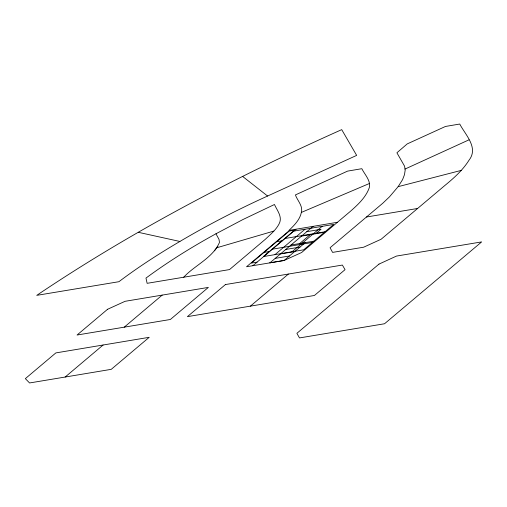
<?xml version="1.0" encoding="UTF-8"?>
<svg xmlns="http://www.w3.org/2000/svg" width="507" height="507" viewBox="0 0 507 507"><rect width="100%" height="100%" fill="white"/><g stroke="black" fill="none" stroke-linecap="round" stroke-linejoin="round"><path stroke-width="0.76" d="M337.428 222.288L288.939 230.406C294.187 225.368 299.846 219.829 301.354 212.42C303.192 205.937 297.381 200.614 295.416 194.922L347.587 171.113L361.833 168.698C364.983 175.168 372.366 181.924 368.507 189.732C364.672 198.497 357.416 205.12 350.381 211.343L301.64 252.505L284.116 260.478L246.541 266.752L289.681 230.279M183.692 277.228C194.802 265.193 212.744 258.063 219.474 242.422L218.986 239.329L215.957 233.778C191.735 247.061 168.21 261.669 145.978 278.077L147.131 283.324L229.519 269.578L265.383 239.253C270.275 234.551 275.808 230.165 279.002 224.05C282.912 217.142 277.19 210.614 274.458 204.498L242.91 219.544L215.957 233.778M214.461 250.832L217.915 246.32M398.147 186.658L402.571 179.649L404.485 174.681L405.175 170.181L404.586 166.195L396.899 152.784L407.216 143.912L445.463 126.458L459.741 124.038C465.35 134.868 478.849 147.638 469.013 160.206C462.802 170.168 453.904 178.058 444.912 185.442L381.131 239.241L363.639 247.207L332.586 252.397L330.07 247.739L382.741 203.263L389.427 196.906L398.147 186.658L461.186 170.409M124.247 327.173L162.196 295.106M252.866 265.693L296.018 229.221M274.984 254.628L305.03 229.227M269.92 262.848L313.085 226.363M299.662 243.569L310.195 234.665M292.064 251.764L322.11 226.363M305.246 242.631L284.18 260.44L269.946 262.829M315.772 233.727L321.039 229.278L306.811 231.667M250.376 306.158L288.375 274.065M65.156 377.037L111.248 369.337L149.216 337.307L55.852 352.91L25.35 378.634L29.564 382.962L65.156 377.037L103.105 345.02M179.903 241.459C208.25 224.696 237.606 209.645 267.588 196.025L356.655 155.389L341.718 129.634C236.002 176.886 132.885 230.647 36.726 295.366L118.904 281.708C138.348 267.012 158.887 253.785 179.903 241.459L138.297 232.307M404.992 169.065L468.994 139.837M301.354 212.42L369.502 183.464M216.8 247.758L273.881 231.072M294.998 230.083L289.307 231.04L251.39 263.089L257.081 262.132M284.706 238.537L325.025 231.769M301.545 236.116L324.429 232.276M276.67 241.719L282.361 240.768M291.012 245.02L313.896 241.18M272.069 249.222L312.388 242.454M264.027 252.404L269.724 251.447M285.745 249.469L299.979 247.08M280.479 253.925L294.713 251.535M275.212 258.374L289.446 255.984M366.46 217.015L417.616 208.466M242.593 176.411L267.588 196.025M293.407 231.179L263.361 256.58L303.68 249.812L333.733 224.411L293.407 231.179M107.592 309.27L77.058 335.026L170.358 319.486L208.371 287.399L125.083 301.304L107.592 309.27M225.431 284.56L187.4 316.641L314.416 295.48L345.058 269.654L342.371 265.053L225.431 284.56M378.983 264.103L296.88 333.321L299.491 337.928L384.54 323.758L481.65 241.909L396.493 256.067L378.983 264.103"/></g></svg>
